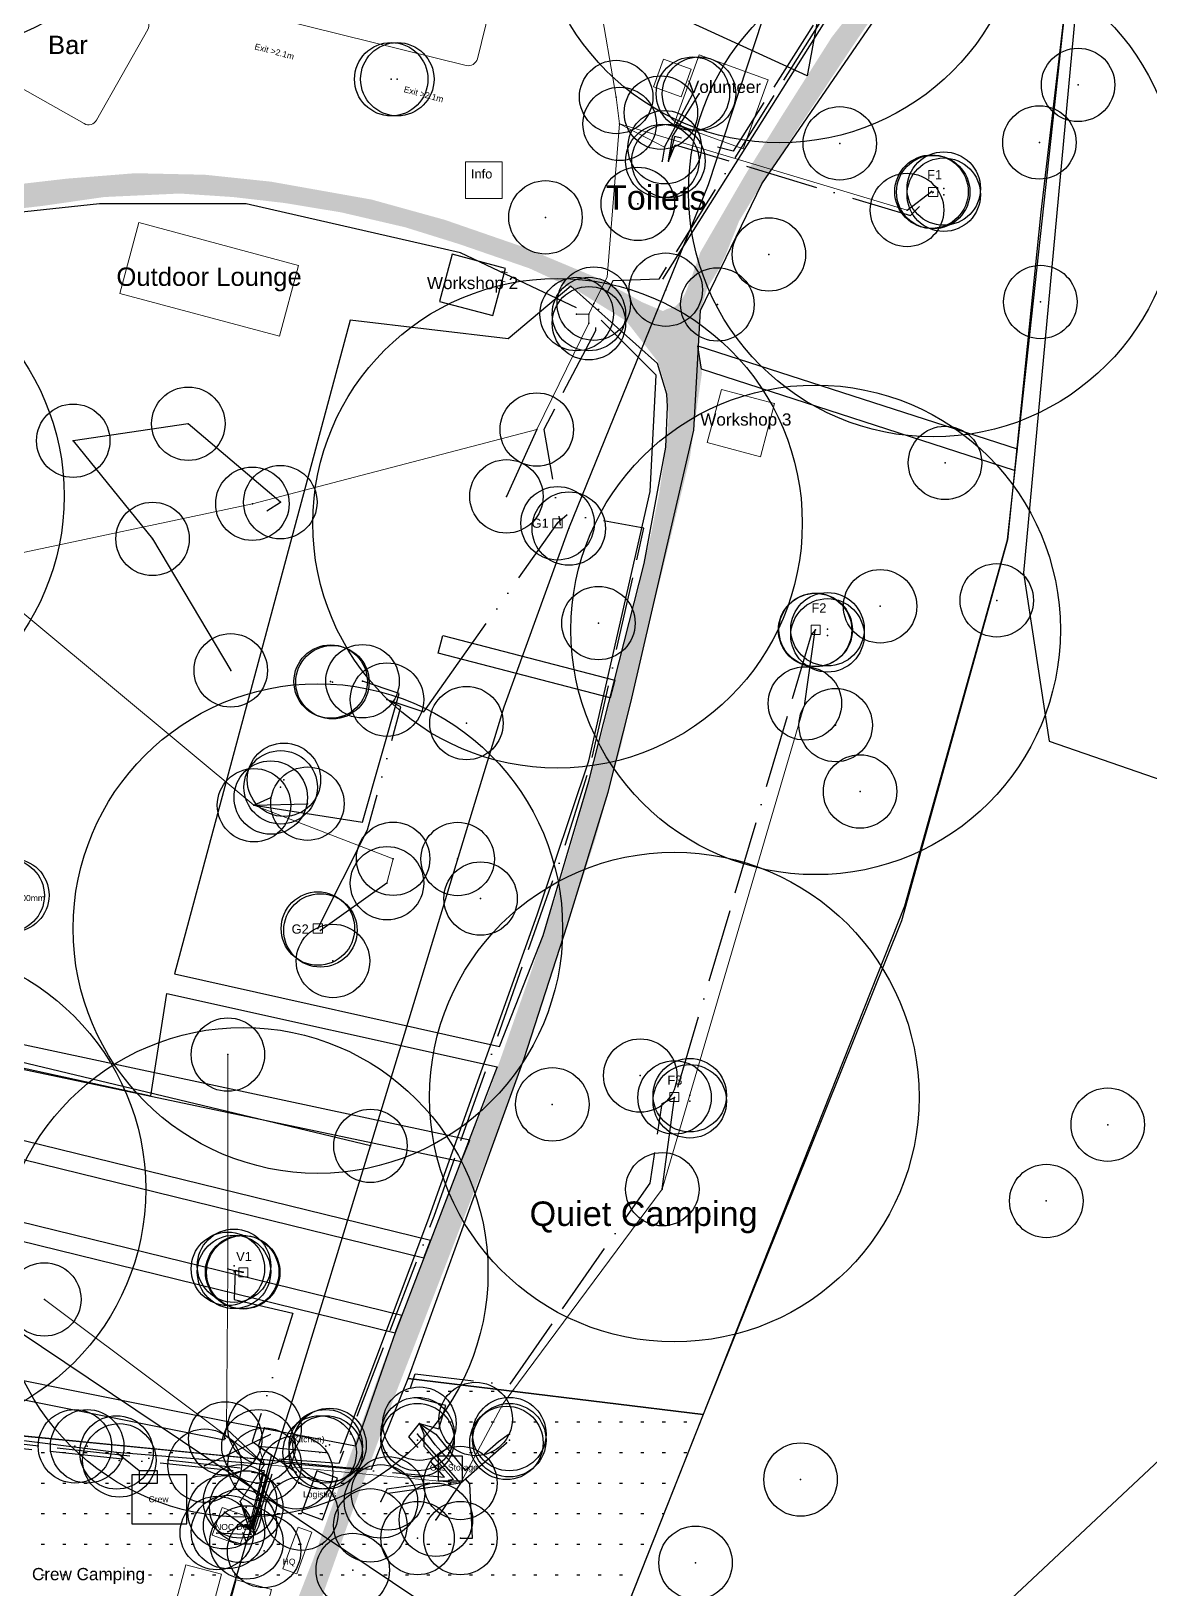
# Model space of a CAD drawing. Header units: metres. Extents: x 372109 to 376137, y 236217 to 239160.
# Drawn here: x 374207.8 to 374390.7, y 237972.7 to 238227.2 of the extents above; entities that cross this region are included whole.
import ezdxf

# ---------------------------------------------------------------- set-up
doc = ezdxf.new("R2010")
doc.units = ezdxf.units.M
doc.header["$MEASUREMENT"] = 0
doc.header["$PDMODE"] = 32
doc.header["$PDSIZE"] = 12
doc.linetypes.add('ACAD_ISO05W100', pattern=[33, 24, -3, 0, -3, 0, -3])
doc.linetypes.add('ACAD_ISO11W100', pattern=[33, 12, -3, 12, -3, 0, -3])
for name, color, linetype, lineweight, true_color in [('Areas ... Backstage', 16, 'Continuous', 25, 0x800000), ('Areas ... Camping', 96, 'Continuous', 25, 0x008000), ('Fire ... CO2 Extinguisher', 4, 'Continuous', 25, 0x00ffff), ('Fire ... Fire Blanket', 30, 'Continuous', 25, 0xff7f00), ('Fire ... Foam Extinguisher', 3, 'Continuous', 25, 0x00ff00), ('Fire ... Water Extinguisher', 1, 'Continuous', 25, 0xff0000), ('Heras (internal)', 16, 'Continuous', 25, 0x800000), ('Heras (perimeter)', 16, 'Continuous', 25, 0x800000), ('Labels', 178, 'Continuous', 25, 0x000000), ('License', 178, 'Continuous', 25, 0x000000), ('License ... Labels', 178, 'Continuous', 25, 0x000000), ('Lighting ... Festoon', 4, 'Continuous', 25, 0x00ffff), ('Natural ... Tree Stumps', 56, 'Continuous', 25, 0x808000), ('Natural ... Trees', 96, 'Continuous', 25, 0x008000), ('Natural ... Water', 176, 'Continuous', 25, 0x000080), ('NOC ... Copper', 9, 'ACAD_ISO05W100', 25, 0xc0c0c0), ('NOC ... DK', 178, 'Continuous', 13, 0x000000), ('NOC ... DK Names', 178, 'Continuous', 25, 0x000000), ('NOC ... DK Radius', 216, 'Continuous', 25, 0x800080), ('NOC ... Fibre', 2, 'ACAD_ISO11W100', 25, 0xffff00), ('NOC ... Switch', 30, 'Continuous', 25, 0xff7f00), ('Paths ... Fire', 253, 'Continuous', 25, 0xa0a0a4), ('Paths ... Roads', 56, 'Continuous', 25, 0x808000), ('Power ... 125-3', 1, 'Continuous', 18, 0xff0000), ('Power ... 16', 4, 'Continuous', 25, 0x00ffff), ('Power ... 32', 5, 'Continuous', 25, 0x0000ff), ('Power ... 32-3', 34, 'Continuous', 13, 0xb84904), ('Power ... 400-3', 1, 'Continuous', 25, 0xff0000), ('Power ... 63-3', 20, 'Continuous', 13, 0xfd5b07), ('Power ... Distro', 3, 'Continuous', 25, 0x00ff00), ('Power ... Generator', 4, 'Continuous', 25, 0x00ffff), ('Services ... Comms ... Ducts', 3, 'Continuous', 25, 0x00ff00), ('Services ... Comms ... Manholes', 3, 'Continuous', 25, 0x00ff00), ('Services ... Water Lines', 5, 'Continuous', 25, 0x0000ff), ('Services ... Water Points', 5, 'Continuous', 25, 0x0000ff), ('Structures', 178, 'Continuous', 18, 0x000000), ('Structures ... Exits', 178, 'Continuous', 5, 0x000000), ('Water ... Pipes', 4, 'Continuous', 25, 0x00ffff)]:
    doc.layers.add(name, color=color, linetype=linetype, lineweight=lineweight, true_color=true_color)
doc.styles.add('textstyle100', font='')
doc.styles.add('textstyle101', font='')
doc.styles.add('textstyle102', font='')
doc.styles.add('textstyle104', font='')
doc.styles.add('textstyle106', font='')
doc.styles.add('textstyle119', font='')
doc.styles.add('textstyle120', font='')
doc.styles.add('textstyle121', font='')
doc.styles.add('textstyle122', font='')
doc.styles.add('textstyle123', font='')
doc.styles.add('textstyle44', font='')
doc.styles.add('textstyle46', font='')
doc.styles.add('textstyle48', font='')
doc.styles.add('textstyle51', font='')
doc.styles.add('textstyle54', font='')
doc.styles.add('textstyle58', font='')
doc.styles.add('textstyle73', font='')
doc.styles.add('textstyle76', font='')
doc.styles.add('textstyle81', font='')
doc.styles.add('textstyle84', font='')
doc.styles.add('textstyle86', font='')
doc.styles.add('textstyle87', font='')
doc.styles.add('textstyle95', font='')
doc.styles.add('textstyle99', font='')
doc.styles.get('textstyle100').set_extended_font_data('Arial')
doc.styles.get('textstyle101').set_extended_font_data('Arial')
doc.styles.get('textstyle102').set_extended_font_data('Arial')
doc.styles.get('textstyle104').set_extended_font_data('Arial')
doc.styles.get('textstyle106').set_extended_font_data('Arial')
doc.styles.get('textstyle119').set_extended_font_data('Arial')
doc.styles.get('textstyle120').set_extended_font_data('Arial')
doc.styles.get('textstyle121').set_extended_font_data('Arial')
doc.styles.get('textstyle122').set_extended_font_data('Arial')
doc.styles.get('textstyle123').set_extended_font_data('Arial')
doc.styles.get('textstyle44').set_extended_font_data('Arial')
doc.styles.get('textstyle46').set_extended_font_data('Arial')
doc.styles.get('textstyle48').set_extended_font_data('Arial')
doc.styles.get('textstyle51').set_extended_font_data('Arial')
doc.styles.get('textstyle54').set_extended_font_data('Arial')
doc.styles.get('textstyle58').set_extended_font_data('Arial')
doc.styles.get('textstyle73').set_extended_font_data('Arial')
doc.styles.get('textstyle76').set_extended_font_data('Arial')
doc.styles.get('textstyle81').set_extended_font_data('Arial')
doc.styles.get('textstyle84').set_extended_font_data('Arial')
doc.styles.get('textstyle86').set_extended_font_data('Arial')
doc.styles.get('textstyle87').set_extended_font_data('Arial')
doc.styles.get('textstyle95').set_extended_font_data('Arial')
doc.styles.get('textstyle99').set_extended_font_data('Arial')

# ---------------------------------------------------------------- blocks, each defined once
blk = doc.blocks.new('Single Cabin')
at = {"layer": 'Structures'}
for p, q in [((2.4, 7.2), (0, 7.2)), ((0, 7.2), (0, 0)), ((2.4, 0), (2.4, 7.2)), ((0, 0), (2.4, 0))]:
    blk.add_line(p, q, dxfattribs=at)
blk = doc.blocks.new('Double Cabin')
at = {"layer": 'Labels'}
for p, q in [((1.8, 3.6), (-1.8, 3.6)), ((-1.8, 3.6), (-1.8, -3.6)), ((1.8, -3.6), (1.8, 3.6)), ((-1.8, -3.6), (1.8, -3.6))]:
    blk.add_line(p, q, dxfattribs=at)
blk = doc.blocks.new('Clearspan 6x6')
at = {"layer": 'Structures'}
for p, q in [((3, 3), (-3, 3)), ((-3, 3), (-3, -3)), ((3, -3), (3, 3)), ((-3, -3), (3, -3))]:
    blk.add_line(p, q, dxfattribs=at)
blk = doc.blocks.new('Clearspan 9x8')
at = {"layer": 'Labels'}
for p, q in [((4.5, 4), (-4.5, 4)), ((-4.5, 4), (-4.5, -4)), ((4.5, -4), (4.5, 4)), ((-4.5, -4), (4.5, -4))]:
    blk.add_line(p, q, dxfattribs=at)
blk = doc.blocks.new('Clearspan 12x12')
at = {"layer": 'Structures'}
for p, q in [((6, 6), (-6, 6)), ((-6, 6), (-6, -6)), ((6, -6), (6, 6)), ((-6, -6), (6, -6))]:
    blk.add_line(p, q, dxfattribs=at)
blk = doc.blocks.new('Clearspan 6x8')
at = {"layer": 'Structures'}
for p, q in [((3, 4), (-3, 4)), ((-3, 4), (-3, -4)), ((3, -4), (3, 4)), ((-3, -4), (3, -4))]:
    blk.add_line(p, q, dxfattribs=at)
blk = doc.blocks.new('Capri 27x12')
at = {"layer": 'Structures'}
for p, q in [((13.5, 6), (-13.5, 6)), ((-13.5, 6), (-13.5, -6)), ((13.5, -6), (13.5, 6)), ((-13.5, -6), (13.5, -6))]:
    blk.add_line(p, q, dxfattribs=at)
blk = doc.blocks.new('Generator')
at = {"layer": 'Power ... Generator', "flags": 128}
blk.add_lwpolyline([(-1.5, -1), (1.5, -1), (1.5, 1), (-1.5, 1)], close=True, dxfattribs=at)
blk = doc.blocks.new('Cold Room 4.8x4.8')
at = {"layer": 'Structures'}
for p, q in [((2.4, 2.4), (-2.4, 2.4)), ((-2.4, 2.4), (-2.4, -2.4)), ((2.4, -2.4), (2.4, 2.4)), ((-2.4, -2.4), (2.4, -2.4))]:
    blk.add_line(p, q, dxfattribs=at)
blk = doc.blocks.new('Clearspan 9x9')
at = {"layer": 'Structures'}
for p, q in [((4.5, 4.5), (-4.5, 4.5)), ((-4.5, 4.5), (-4.5, -4.5)), ((4.5, -4.5), (4.5, 4.5)), ((-4.5, -4.5), (4.5, -4.5))]:
    blk.add_line(p, q, dxfattribs=at)
blk = doc.blocks.new('Carlinden 20x40')
at = {"layer": 'Structures', "flags": 128}
blk.add_lwpolyline([(-18.5, -10), (18.5, -10, 0.414214), (20, -8.5), (20, 8.5, 0.414214), (18.5, 10), (-18.5, 10, 0.414214), (-20, 8.5), (-20, -8.5, 0.414214), (-18.5, -10)], format="xyb", dxfattribs=at)
for points in [[(-10.25, -0.25), (-9.75, -0.25), (-9.75, 0.25), (-10.25, 0.25)], [(9.75, -0.25), (10.25, -0.25), (10.25, 0.25), (9.75, 0.25)]]:
    blk.add_lwpolyline(points, close=True, dxfattribs=at)
blk = doc.blocks.new('Carlinden 20x20')
at = {"layer": 'Structures', "flags": 128}
blk.add_lwpolyline([(-8.5, -10), (8.5, -10, 0.414214), (10, -8.5), (10, 8.5, 0.414214), (8.5, 10), (-8.5, 10, 0.414214), (-10, 8.5), (-10, -8.5, 0.414214), (-8.5, -10)], format="xyb", dxfattribs=at)
blk.add_lwpolyline([(-0.1, -0.1), (0.1, -0.1), (0.1, 0.1), (-0.1, 0.1)], close=True, dxfattribs=at)

msp = doc.modelspace()

# ---------------------------------------------------------------- hatches: boundary and pattern name
at = {"layer": 'Areas ... Backstage'}
h = msp.add_hatch(dxfattribs=at)
h.set_pattern_fill('ACAD_ISO07W100', color=256, style=0, pattern_type=0)
h.set_pattern_definition([(0, (0, 0), (0, 5), [0.5, -3])])
h.paths.add_polyline_path([(374178.19, 237949.83), (374187.99, 237972.3), (374198.54, 237998.5), (374259.29, 237992.53), (374263.45, 237992.27), (374269.45, 238007.1), (374317.66, 238001.21), (374301.43, 237960.2), (374257.05, 237969.03), (374236.06, 237922.49), (374227.59, 237924.16), (374225.21, 237917.77), (374224.02, 237917.69), (374189.48, 237925.74)], flags=0)
at = {"layer": 'Paths ... Roads'}
for points in [[(374311.08, 238181.49), (374316.83, 238175.83), (374316.95, 238178.56), (374317.23, 238181.56), (374318.33, 238185.2), (374320.19, 238188.24), (374321.34, 238190.62), (374323.57, 238196.23), (374327.25, 238202.27), (374330.41, 238206.96), (374332.23, 238209.92), (374337.11, 238217.25), (374342.17, 238224.86), (374346.14, 238230.73), (374349.26, 238235.59), (374353.39, 238242.03), (374355.46, 238246.15), (374357.28, 238249.56), (374359.3, 238254.13), (374360.92, 238258.91), (374363.19, 238265.51), (374365.01, 238271.02), (374366.51, 238276.64), (374368.05, 238281.7), (374370.19, 238287.74), (374372.1, 238292.68), (374373.55, 238296.08), (374376.19, 238298.18), (374379.75, 238298.79), (374383.39, 238297.9), (374389.34, 238296.44), (374396.51, 238294.34), (374405.5, 238291.75), (374409.35, 238290.69), (374411.65, 238293.57), (374400.64, 238296.52), (374392.34, 238298.91), (374384.53, 238302.07), (374381, 238305.59), (374373.03, 238308.91), (374370.76, 238302.68), (374368.17, 238294.42), (374367.08, 238289.56), (374364.69, 238281.46), (374362.34, 238273.97), (374360.76, 238268.5), (374358.49, 238262.15), (374357.36, 238258.06), (374355.41, 238253.16), (374353.27, 238248.62), (374349.38, 238241.82), (374343.31, 238232.63), (374340.68, 238228.79), (374338.69, 238226.23), (374330.68, 238213.6), (374324.56, 238203.76), (374317.23, 238191.13), (374315.86, 238187.24), (374314.76, 238184.41), (374313.99, 238183.07), (374313.1, 238182.22), (374311.77, 238181.82)], [(374158.92, 238195.58), (374159.41, 238192.26), (374171.23, 238194.13), (374186.78, 238196.07), (374196.98, 238197.2), (374209.61, 238198.66), (374219.82, 238200.12), (374232.13, 238200.69), (374240.79, 238200.12), (374249.21, 238199.15), (374258.53, 238197.61), (374268.97, 238195.18), (374277.8, 238192.43), (374289.3, 238188.46), (374296.99, 238184.9), (374305.09, 238179.87), (374310.27, 238173.23), (374311.81, 238168.21), (374312.05, 238164.25), (374311.65, 238159.55), (374310.51, 238151.78), (374309.14, 238144.97), (374307.11, 238136.15), (374304.2, 238125.13), (374301.2, 238112.83), (374296.91, 238097.12), (374293.67, 238086.1), (374289.54, 238073.47), (374282.74, 238054.12), (374276.34, 238037.92), (374269.94, 238021.4), (374264.68, 238007.64), (374253.91, 237977.43), (374246.95, 237959.7), (374239.74, 237941.72), (374236.82, 237936.86), (374235.28, 237935.89), (374233.18, 237935.24), (374231.32, 237935.73), (374224.84, 237938.64), (374221.6, 237932.73), (374224.76, 237929.65), (374227.19, 237926.74), (374229.13, 237923.01), (374228, 237917.75), (374222.65, 237904.63), (374213.99, 237880.99), (374207.59, 237862.52), (374202.81, 237851.11), (374197.63, 237840.34), (374191.64, 237829.81), (374187.75, 237823.65), (374182.89, 237818.96), (374179.73, 237817.01), (374186.78, 237813.94), (374189.53, 237818.88), (374194.39, 237825.52), (374200.63, 237834.02), (374203.95, 237840.98), (374205.16, 237846.09), (374208.56, 237853.94), (374211.88, 237862.36), (374215.69, 237873.05), (374223.7, 237894.51), (374230.02, 237908.11), (374233.02, 237913.38), (374236.42, 237923.58), (374241.44, 237936.38), (374247.92, 237952.17), (374250.35, 237957.51), (374255.69, 237972.25), (374260.55, 237985.93), (374267.27, 238004.23), (374274.15, 238021.89), (374283.3, 238045.53), (374288.89, 238060.68), (374295.45, 238081.08), (374300.07, 238095.25), (374304.28, 238110.48), (374307.44, 238124.57), (374312.13, 238143.6), (374315.53, 238157.61), (374316.75, 238166.43), (374317.48, 238171.37), (374316.83, 238175.83), (374311.08, 238181.49), (374307.68, 238182.95), (374300.71, 238186.76), (374288.32, 238191.94), (374275.45, 238196.39), (374263.46, 238199.71), (374247.03, 238202.63), (374236.26, 238203.76), (374224.84, 238204.01), (374213.66, 238203.12), (374189.78, 238200.36), (374170.42, 238197.04)]]:
    msp.add_hatch(color=256, dxfattribs=at).paths.add_polyline_path(points, flags=0)

# ---------------------------------------------------------------- linework, layer by layer
at = {"layer": 'Areas ... Backstage', "flags": 128}
msp.add_lwpolyline([(374178.05, 237949.69), (374183, 237955), (374188.07, 237972.59), (374198.54, 237998.5), (374259.29, 237992.53), (374263.45, 237992.27), (374269.45, 238007.1), (374317.66, 238001.21), (374301.43, 237960.2), (374257.05, 237969.03), (374236.06, 237922.49), (374227.59, 237924.16), (374225.21, 237917.77), (374224.02, 237917.69), (374189.48, 237925.74)], close=True, dxfattribs=at)
at = {"layer": 'Areas ... Camping', "flags": 128}
for points in [[(374372.86, 238197.64), (374367.43, 238144.1), (374350.07, 238081.85), (374317.66, 238001.21), (374269.45, 238007.1), (374288.41, 238059.35), (374295.45, 238081.08), (374302.17, 238102.87), (374305.86, 238117.52), (374316.14, 238162.02), (374317.23, 238181.56), (374327.25, 238202.27), (374360, 238250), (374371.14, 238290.21), (374377.47, 238290.02), (374378.12, 238242.25)], [(374289.64, 238289.51), (374346.39, 238285.36), (374342.12, 238260.51), (374334.68, 238219.92), (374228.28, 238268.71), (374245.53, 238288.51)], [(374296.04, 238185.54), (374285.79, 238176.94), (374260, 238180), (374231.28, 238073.2), (374284.4, 238061.32), (374291.53, 238079.47), (374298.98, 238104.65), (374308.05, 238140.24), (374311.57, 238159.23), (374311.85, 238165.91), (374311.73, 238167.9), (374310.19, 238172.92), (374296.04, 238185.54)], [(374230, 238070), (374284, 238058), (374267.33, 238014.56), (374260.83, 237996.01), (374240, 238000), (374159.52, 238016.1), (374167.95, 238066.2), (374227.38, 238053.24)]]:
    msp.add_lwpolyline(points, close=True, dxfattribs=at)
at = {"layer": 'Fire ... CO2 Extinguisher'}
for p in [(374256.62, 237996.22), (374243, 237986)]:
    msp.add_point(p, dxfattribs=at)
at = {"layer": 'Fire ... Fire Blanket'}
msp.add_point((374255, 237995), dxfattribs=at)
at = {"layer": 'Fire ... Foam Extinguisher'}
msp.add_point((374215, 237996), dxfattribs=at)
at = {"layer": 'Fire ... Water Extinguisher'}
for p in [(374266.69, 238219.37), (374267.69, 238219.37), (374357, 238201.5), (374357, 238200.5), (374307, 238199), (374338, 238129.5), (374338, 238128.5), (374256.79, 238120.95), (374257.09, 238120.85), (374248.62, 238103.67), (374249.16, 238104.91), (374315.49, 238053.37), (374315.49, 238052.37), (374241, 238025.5), (374241, 238024.5), (374271, 237997), (374286, 237997), (374217, 237996), (374256, 237996), (374256, 237995), (374252, 237985), (374263.28, 237983.08), (374271, 237981)]:
    msp.add_point(p, dxfattribs=at)
at = {"layer": 'Heras (internal)'}
for p, q in [((374263.45, 237992.27), (374269.45, 238007.1)), ((374269.45, 238007.1), (374317.66, 238001.21)), ((374196.68, 237998.63), (374259.29, 237992.53)), ((374274.35, 237994.38), (374274.35, 237994.38)), ((374274.35, 237994.38), (374274.35, 237990.38)), ((374278.35, 237994.38), (374274.35, 237994.38)), ((374278.35, 237990.38), (374278.35, 237994.38)), ((374274.35, 237990.38), (374278.35, 237990.38))]:
    msp.add_line(p, q, dxfattribs=at)
at = {"layer": 'Heras (perimeter)'}
for p, q in [((374367.43, 238144.1), (374378.12, 238242.25)), ((374350.62, 238084.29), (374367.43, 238144.1)), ((374301.43, 237960.2), (374350.62, 238084.29))]:
    msp.add_line(p, q, dxfattribs=at)
at = {"layer": 'Lighting ... Festoon'}
for p, q in [((374233.53, 238163.08), (374214.72, 238160.3)), ((374248.57, 238150.26), (374233.53, 238163.08)), ((374214.72, 238160.3), (374227.68, 238144.26)), ((374246.34, 238148.87), (374248.57, 238150.26)), ((374227.68, 238144.26), (374240.46, 238122.78))]:
    msp.add_line(p, q, dxfattribs=at)
at = {"layer": 'Lighting ... Festoon', "flags": 128}
for points in [[(374311.06, 238186.7), (374343.55, 238238.25), (374359.7, 238274.83), (374370, 238310), (374362.03, 238426.38), (374344.52, 238410.82), (374320.4, 238377.74), (374292.19, 238332.8), (374270, 238310), (374238.88, 238277.94), (374224.58, 238260.37), (374203.62, 238225.93), (374183, 238209), (374186.3, 238200.45)], [(374297, 238182), (374278, 238191), (374243, 238199), (374219, 238199), (374191, 238196), (374185.77, 238166.57), (374177, 238111), (374170, 238071), (374164, 238037), (374157, 237995), (374147, 237936)], [(374258.38, 237994.89), (374272.7, 238032.86), (374290.53, 238082.85), (374299, 238108), (374309, 238152), (374310, 238171), (374301, 238180)]]:
    msp.add_lwpolyline(points, dxfattribs=at)
at = {"layer": 'Natural ... Tree Stumps'}
msp.add_point((374280.49, 238000.46), dxfattribs=at)
at = {"layer": 'Natural ... Trees'}
for p in [(374378.95, 238218.44), (374310.77, 238213.91), (374340, 238208.89), (374372.63, 238209.04), (374291.9, 238196.8), (374328.42, 238190.74), (374320, 238182.57), (374372.79, 238182.97), (374233.53, 238163.08), (374214.72, 238160.3), (374357.21, 238156.68), (374248.57, 238150.26), (374227.68, 238144.26), (374365.66, 238134.22), (374346.6, 238133.25), (374300.56, 238130.5), (374240.46, 238122.78), (374278.99, 238114.16), (374339.33, 238113.84), (374343.32, 238102.99), (374281.29, 238085.49), (374257.17, 238075.3), (374307.39, 238056.57), (374293.02, 238051.87), (374383.8, 238048.55), (374373.76, 238036.08), (374239.56, 237997.28), (374222.25, 237993.7), (374333.6, 237990.57), (374245.91, 237978.9), (374316.43, 237976.96)]:
    msp.add_point(p, dxfattribs=at)
at = {"layer": 'Natural ... Water'}
msp.add_lwpolyline([(374384.15, 238291.08), (374370.01, 238138.69), (374374.21, 238111.19), (374418.8, 238095.8), (374461.3, 238102.2), (374492.9, 238096.3), (374559, 238068.8)], dxfattribs=at)
at = {"layer": 'NOC ... Copper', "flags": 128}
for points in [[(374312, 238206), (374312.68, 238210.03), (374317, 238217)], [(374266, 238118), (374272, 238116), (374293.88, 238146.81)], [(374254.71, 238080.6), (374262.81, 238096.72), (374268.29, 238116.81), (374266, 238118)], [(374242.51, 238024.43), (374241.17, 238024.74), (374241, 238020), (374250.62, 238017.75), (374243.99, 237996.77), (374247.15, 237994.63), (374244, 237982.8), (374242, 237983)]]:
    msp.add_lwpolyline(points, dxfattribs=at)
at = {"layer": 'NOC ... DK', "flags": 128}
for points in [[(374354.53, 238200.18), (374356.03, 238200.18), (374356.03, 238201.68), (374354.53, 238201.68)], [(374293.13, 238146.06), (374294.63, 238146.06), (374294.63, 238147.56), (374293.13, 238147.56)], [(374335.31, 238128.65), (374336.81, 238128.65), (374336.81, 238130.15), (374335.31, 238130.15)], [(374253.96, 238079.85), (374255.46, 238079.85), (374255.46, 238081.35), (374253.96, 238081.35)], [(374312.21, 238052.31), (374313.71, 238052.31), (374313.71, 238053.81), (374312.21, 238053.81)], [(374241.76, 238023.68), (374243.26, 238023.68), (374243.26, 238025.18), (374241.76, 238025.18)]]:
    msp.add_lwpolyline(points, close=True, dxfattribs=at)
at = {"layer": 'NOC ... DK Radius'}
for centre in [(374190.98, 238263.83), (374330.17, 238248.99), (374355.28, 238200.93), (374173.24, 238151.27), (374293.88, 238146.81), (374336.06, 238129.4), (374254.71, 238080.6), (374312.96, 238053.06), (374186.58, 238037.99), (374242.51, 238024.43)]:
    msp.add_circle(centre, 40, dxfattribs=at)
at = {"layer": 'NOC ... Fibre', "flags": 128}
for points in [[(374330.17, 238248.99), (374331.67, 238247.31), (374345.34, 238244.04), (374342.94, 238238.53), (374310.44, 238186.72), (374302.91, 238186.41), (374300.04, 238180.7), (374300.06, 238178.23), (374291.63, 238162.14), (374294.32, 238146.53)], [(374330.17, 238248.99), (374331.51, 238246.11), (374344, 238243), (374342.18, 238238.52), (374322.57, 238207.61), (374313, 238210), (374312, 238206)], [(374312, 238206), (374313.11, 238208.64), (374351.59, 238197.09), (374355.28, 238200.93)], [(374242, 237983), (374244.2, 237982.6), (374247.45, 237994), (374258.17, 237993.22), (374273.7, 238033.62), (374294.62, 238092.66), (374299.32, 238107.51), (374308, 238146), (374295.53, 238148.29), (374293.88, 238146.81)], [(374336.06, 238129.4), (374335.34, 238128.56), (374313, 238053)], [(374242.1, 237983), (374243.8, 237983), (374246, 237992), (374224.9, 237994.29), (374199.43, 237997.1), (374195.08, 238000.59), (374159.32, 238005.86), (374174.54, 238093.81), (374202.1, 238089), (374204.1, 238086)], [(374271.3, 237999.7), (374274.49, 237998.85), (374275.63, 238002.65), (374269.43, 238004.32), (374270.62, 238007.84), (374286, 238006), (374309, 238039), (374311, 238052), (374313, 238053)], [(374242, 237983), (374244.4, 237982.4), (374247.82, 237993.37), (374275.41, 237990.98), (374269.57, 237997.52), (374271.3, 237999.7)], [(374271.3, 237999.7), (374272, 237998), (374272, 237996), (374276.85, 237990.55), (374266, 237989), (374265, 237987)], [(374271.3, 237999.7), (374274, 237998), (374278.76, 237992.05), (374284.21, 237996.78), (374285.99, 237998.05)], [(374278, 237981), (374280, 237981), (374279.56, 237989.86), (374273.87, 237996.26), (374271.3, 237999.7)], [(374242, 237983), (374243.6, 237983.2), (374245.65, 237991.51), (374193, 237997)], [(373773.48, 237163.92), (373768.72, 237163.3), (373767.37, 237162.2), (373765.37, 237161.22), (373770, 237165), (373783, 237185), (373801, 237197), (373804, 237204), (373811.65, 237208.16), (373845.46, 237230.29), (373877.72, 237245.24), (373963.67, 237256.5), (373992.85, 237275.04), (374070.27, 237325.1), (374121.62, 237358.18), (374126.64, 237365.15), (374127.37, 237382.21), (374128.77, 237453.8), (374148.25, 237576.33), (374151.41, 237592.13), (374153.28, 237635.46), (374152.29, 237711.93), (374161.84, 237755.27), (374168.52, 237786.56), (374174.41, 237807.42), (374185.25, 237823.94), (374205, 237860), (374215.44, 237890.77), (374224.95, 237918.67), (374243.03, 237980.29), (374242, 237983)], [(374240, 237982), (374242, 237983)]]:
    msp.add_lwpolyline(points, dxfattribs=at)
at = {"layer": 'NOC ... Switch'}
for p in [(374317, 238217), (374312, 238206), (374355.28, 238200.93), (374293.88, 238146.81), (374336.06, 238129.4), (374266, 238118), (374204, 238086), (374254.71, 238080.6), (374313, 238053), (374242.51, 238024.43), (374271.3, 237999.7), (374286, 237998), (374265, 237987), (374240, 237982), (374242, 237983), (374278, 237981)]:
    msp.add_point(p, dxfattribs=at)
at = {"layer": 'Paths ... Fire', "flags": 128}
msp.add_lwpolyline([(374368.57, 238155.44), (374317.39, 238171.97), (374316.83, 238175.83), (374369, 238159), (374368.57, 238155.44)], dxfattribs=at)
for points in [[(374303.23, 238121.18), (374302.49, 238118.27), (374274.38, 238125.59), (374275.14, 238128.49), (374303.25, 238121.18)], [(374168.54, 238069.69), (374167.88, 238065.73), (374278.15, 238042.52), (374279.54, 238046.02)], [(374166.21, 238055.84), (374165.71, 238052.88), (374272.03, 238026.79), (374273.12, 238029.61)], [(374164.05, 238042.99), (374163.55, 238040.02), (374267.33, 238014.56), (374268.41, 238017.38)], [(374159.52, 238016.1), (374159.02, 238013.14), (374239.41, 237997.06), (374240, 238000)]]:
    msp.add_lwpolyline(points, close=True, dxfattribs=at)
at = {"layer": 'Power ... 125-3'}
for p, q in [((374303.46, 238216.46), (374304.03, 238212.07)), ((374299.8, 238182.7), (374299, 238181)), ((374299, 238179.5), (374299, 238181)), ((374246, 237993), (374278, 237990))]:
    msp.add_line(p, q, dxfattribs=at)
at = {"layer": 'Power ... 16'}
msp.add_line((374240, 238025), (374242.33, 238024.47), dxfattribs=at)
at = {"layer": 'Power ... 32'}
for p, q in [((374311.38, 238208.25), (374316, 238217)), ((374311.38, 238208.25), (374311, 238206)), ((374351, 238198), (374355, 238201)), ((374290.48, 238162.13), (374285.53, 238151.21)), ((374334.31, 238117.38), (374335.98, 238129.37)), ((374244.26, 238100.74), (374247, 238102)), ((374244.26, 238100.74), (374253, 238101)), ((374266, 238088), (374255.13, 238080.29)), ((374311, 238038), (374313, 238053)), ((374245, 237996), (374246, 237999)), ((374278, 237990), (374271, 237998)), ((374245, 237996), (374251.14, 237991.75)), ((374245, 237996), (374256, 237995)), ((374278, 237990), (374285.53, 237996.56)), ((374278, 237990), (374266.17, 237988.31)), ((374278, 237990), (374274, 237984))]:
    msp.add_line(p, q, dxfattribs=at)
at = {"layer": 'Power ... 32', "flags": 128}
for points in [[(374244.26, 238100.74), (374262, 238098), (374268, 238119), (374262, 238121)], [(374242, 237987), (374243.78, 237981.56), (374238.18, 237981.83)], [(374242, 237987), (374244.49, 237981.64), (374239.45, 237985.22)]]:
    msp.add_lwpolyline(points, dxfattribs=at)
at = {"layer": 'Power ... 32-3'}
msp.add_line((374299, 238181), (374297, 238181), dxfattribs=at)
at = {"layer": 'Power ... 400-3'}
for p, q in [((374221.8, 237995), (374198, 237998)), ((374225.5, 237992), (374221.8, 237995)), ((374246, 237993), (374221.8, 237995))]:
    msp.add_line(p, q, dxfattribs=at)
at = {"layer": 'Power ... 63-3'}
for p, q in [((374293, 238277), (374303.46, 238216.46)), ((374304.03, 238212.07), (374351, 238198)), ((374304.03, 238212.07), (374311.38, 238208.25)), ((374290.48, 238162.13), (374299, 238179.5)), ((374244, 238150), (374290.48, 238162.13)), ((374197, 238140), (374244, 238150)), ((374311, 238038), (374334.31, 238117.38)), ((374244.26, 238100.74), (374267, 238092)), ((374267, 238092), (374266, 238088)), ((374240, 238025), (374240, 238060)), ((374246, 237993), (374245, 237996))]:
    msp.add_line(p, q, dxfattribs=at)
at = {"layer": 'Power ... 63-3', "flags": 128}
for points in [[(374304.03, 238212.07), (374302, 238187), (374299.8, 238182.7)], [(374197, 238140), (374244.26, 238100.74)], [(374278, 237990), (374285, 238003), (374311, 238038)], [(374246, 237993), (374239.77, 237998.85), (374240, 238025)], [(374246, 237993), (374230, 238005), (374210, 238020)], [(374246, 237993), (374242, 237987)]]:
    msp.add_lwpolyline(points, dxfattribs=at)
at = {"layer": 'Power ... Distro'}
for p in [(374303.46, 238216.46), (374316, 238217), (374304.03, 238212.07), (374311.38, 238208.25), (374311, 238206), (374355, 238201), (374351, 238198), (374299.8, 238182.7), (374297, 238181), (374299, 238181), (374299, 238179.5), (374290.48, 238162.13), (374244, 238150), (374285.53, 238151.21), (374335.98, 238129.37), (374262, 238121), (374334.31, 238117.38), (374247, 238102), (374253, 238101), (374244.26, 238100.74), (374267, 238092), (374204.77, 238086.03), (374266, 238088), (374255.13, 238080.29), (374240, 238060), (374313, 238053), (374311, 238038), (374240, 238025), (374242.33, 238024.47), (374210, 238020), (374246, 237999), (374271, 237998), (374285.53, 237996.56), (374221.8, 237995), (374245, 237996), (374256, 237995), (374246, 237993), (374251.14, 237991.75), (374278, 237990), (374242, 237987), (374266.17, 237988.31), (374239.45, 237985.22), (374274, 237984), (374238.18, 237981.83)]:
    msp.add_point(p, dxfattribs=at)
at = {"layer": 'Services ... Comms ... Ducts'}
for points in [[(374174.41, 237807.42), (374185.25, 237823.94), (374205, 237860), (374215.44, 237890.77), (374224.95, 237918.67), (374243.03, 237980.29), (374250.63, 238003.72), (374263.29, 238045.08), (374285.13, 238116.84), (374295.71, 238145.95), (374318.56, 238202.15), (374333.72, 238248.29), (374337.01, 238284.26), (374343.96, 238336.67), (374350.11, 238381.6), (374354.29, 238435.53), (374303.85, 238444.18), (374237.27, 238454.46)], [(374263.29, 238045.08), (374147.26, 238072.85), (374069.51, 238092.23)]]:
    msp.add_lwpolyline(points, dxfattribs=at)
at = {"layer": 'Services ... Comms ... Manholes'}
for p in [(374311.57, 238184.98), (374295.71, 238145.95), (374277.55, 238091.96), (374263.29, 238045.08), (374243.03, 237980.29)]:
    msp.add_point(p, dxfattribs=at)
at = {"layer": 'Services ... Water Lines'}
for points in [[(374816.52, 238371.98), (374689.76, 238246.28), (374621.29, 238196), (374515.92, 238110.96), (374469.39, 238086.89), (374445.32, 238047.31), (374419.11, 238018.96), (374335.14, 237940.33), (374269.88, 237872.4), (374182.97, 237782.28), (374119.05, 237726.12), (374074.92, 237687.87), (374030.79, 237649.1), (373954.31, 237585.18), (373860.44, 237506.29), (373834.76, 237485.43), (373777, 237410.81), (373700.51, 237308.38), (373684.47, 237289.93), (373673.23, 237281.37), (373660.66, 237269.07), (373608.78, 237243.93), (373579.36, 237229.22), (373509.83, 237205.95)], [(374078.87, 238103.6), (374090.63, 238091.3), (374159.9, 238045.57), (374278.37, 237966.14), (374336.14, 237940.2)]]:
    msp.add_lwpolyline(points, dxfattribs=at)
at = {"layer": 'Services ... Water Points'}
for p in [(374236.2, 237992.83), (374260.4, 237975.78)]:
    msp.add_point(p, dxfattribs=at)
at = {"layer": 'Structures ... Exits'}
for p, q in [((374285.32, 238186.27), (374284.36, 238186.53)), ((374285.71, 238187.72), (374284.75, 238187.98))]:
    msp.add_line(p, q, dxfattribs=at)
at = {"layer": 'Water ... Pipes'}
msp.add_line((374236.2, 237992.83), (374247, 237998), dxfattribs=at)

# ---------------------------------------------------------------- block references
at = {"layer": 'Power ... Generator'}
msp.add_blockref('Generator', (374227, 237991), dxfattribs=at)
at = {"layer": 'Structures'}
for name, p, rotation in [('Carlinden 20x40', (374263.39, 238235.77), 346.1224281455694), ('Carlinden 20x20', (374214, 238225), 330.5672664095551), ('Cold Room 4.8x4.8', (374312.64, 238219.58), 340.0000000000001), ('Clearspan 12x12', (374320.63, 238215.67), 340.0000000000001), ('Capri 27x12', (374236.92, 238186.65), 345), ('Clearspan 9x8', (374279.98, 238185.77), 345), ('Clearspan 9x9', (374323.84, 238163.18), 345), ('Double Cabin', (374255, 237988), 340.0000000000001), ('Cold Room 4.8x4.8', (374240.49, 237982.91), 340.0000000000001), ('Single Cabin', (374249, 237976), 340.0000000000001), ('Clearspan 6x8', (374235, 237972), 345), ('Clearspan 6x8', (374243.2, 237969.52), 345)]:
    msp.add_blockref(name, p, dxfattribs=dict(at, rotation=rotation))
for name, p in [('Clearspan 6x6', (374281.84, 238202.89)), ('Clearspan 9x8', (374228.79, 237987.34))]:
    msp.add_blockref(name, p, dxfattribs=at)

# ---------------------------------------------------------------- texts
at = {"layer": 'Labels', "attachment_point": 5}
for s, insert, char_height, style in [('Bar', (374213.86, 238224.96), 3, 'textstyle46'), ('\\H2;Volunteer', (374321.17, 238218.11), 3, 'textstyle58'), ('\\H1.5;Info', (374281.47, 238203.89), 3, 'textstyle48'), ('Toilets', (374310, 238200), 4, 'textstyle73'), ('Outdoor Lounge', (374236.92, 238186.65), 3, 'textstyle99'), ('\\H2;Workshop 2', (374279.98, 238185.77), 3, 'textstyle54'), ('\\H2;Workshop 3', (374324.65, 238163.47), 3, 'textstyle51'), ('Quiet Camping', (374307.94, 238033.4), 4, 'textstyle76'), ('Gas Storage', (374276.93, 237992.39), 1, 'textstyle95'), ('Crew', (374228.67, 237987.34), 1, 'textstyle102'), ('Logistics', (374255, 237988), 1, 'textstyle100'), ('NOC DC', (374240.66, 237982.81), 1, 'textstyle104'), ('HQ', (374250, 237977), 1, 'textstyle101'), ('Crew Camping', (374217.21, 237974.82), 2, 'textstyle81')]:
    msp.add_mtext(s, dxfattribs=dict(at, insert=insert, char_height=char_height, style=style))
at = {"layer": 'License', "insert": (374203.27, 238085.43), "char_height": 1, "attachment_point": 5, "style": 'textstyle84'}
msp.add_mtext('Stage height 1000mm', dxfattribs=at)
at = {"layer": 'License ... Labels', "insert": (374253, 237997), "char_height": 1, "attachment_point": 5, "style": 'textstyle106'}
msp.add_mtext('(Kitchen)', dxfattribs=at)
at = {"layer": 'NOC ... DK Names', "char_height": 1.5, "attachment_point": 5}
for s, insert, style in [('F1', (374355.51, 238203.77), 'textstyle119'), ('G1', (374291.04, 238146.82), 'textstyle122'), ('F2', (374336.6, 238132.98), 'textstyle120'), ('G2', (374251.81, 238080.5), 'textstyle44'), ('F3', (374313.06, 238055.81), 'textstyle121'), ('V1', (374242.63, 238027), 'textstyle123')]:
    msp.add_mtext(s, dxfattribs=dict(at, insert=insert, style=style))
at = {"layer": 'Structures ... Exits', "char_height": 1, "attachment_point": 5, "rotation": 345}
for insert, style in [((374247.6, 238223.89), 'textstyle86'), ((374272, 238216.9), 'textstyle87')]:
    msp.add_mtext('Exit >2.1m', dxfattribs=dict(at, insert=insert, style=style))

doc.saveas('drawing.dxf')
